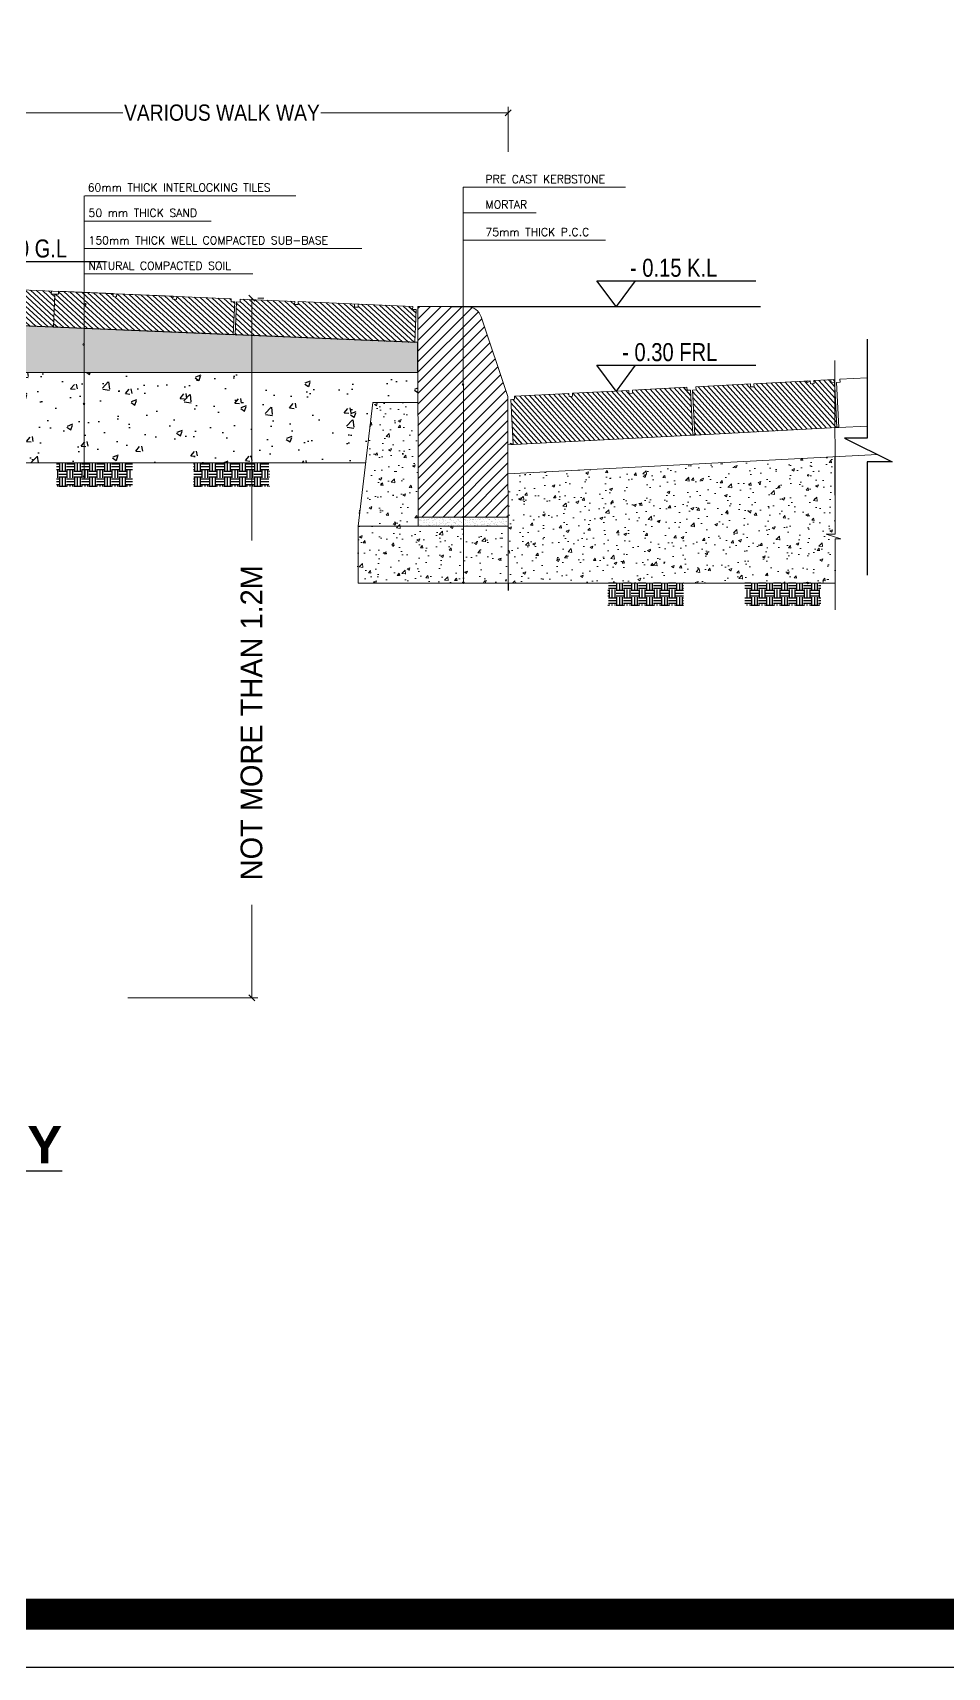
# Model space of a CAD drawing. Header units: centimetres. Extents: x 7997 to 116674, y 1017 to 13844.
# Drawn here: x 113054 to 113816, y 8084 to 9444 of the extents above; entities that cross this region are included whole.
import ezdxf

# ---------------------------------------------------------------- set-up
doc = ezdxf.new("R2010")
doc.units = ezdxf.units.CM
doc.header["$LTSCALE"] = 200
doc.header["$PDMODE"] = 2
for name, color, linetype in [('A_DIM-AXIS', 1, 'Continuous'), ('DIM', 11, 'Continuous'), ('L-LANDSCAPE', 11, 'Continuous'), ('TITEL', 4, 'Continuous')]:
    doc.layers.add(name, color=color, linetype=linetype)
for name, color, linetype, lineweight in [('HA', 251, 'Continuous', 0), ('HAT', 8, 'Continuous', 9), ('HATCH', 8, 'Continuous', 5), ('TEXT', 6, 'Continuous', 18), ('W', 2, 'Continuous', 20), ('WALL', 3, 'Continuous', 25), ('WLL', 6, 'Continuous', 30)]:
    doc.layers.add(name, color=color, linetype=linetype, lineweight=lineweight)
doc.styles.add('ROMANS', font='romans.shx', dxfattribs={"width": 0.8})
doc.styles.add('SANSSERIFBOLD', font='SASB____.pfb', dxfattribs={"height": 0.7})
doc.styles.add('T2', font='')
doc.styles.add('XX-Z6-101$0$Arial-0.8', font='arial.ttf', dxfattribs={"width": 0.8})
doc.styles.get('T2').set_extended_font_data('Elisia')
doc.dimstyles.new('5TH', dxfattribs={"dimtxt": 18, "dimasz": 5, "dimexe": 5, "dimexo": 10, "dimgap": 1, "dimtad": 0, "dimdec": 0, "dimlfac": 0.2, "dimdsep": 46, "dimtxsty": 'T2', "dimblk1": 'OBLIQUE', "dimblk2": 'OBLIQUE', "dimsah": 1, "dimcen": 0.09, "dimclrd": 4, "dimclre": 4, "dimclrt": 11, "dimadec": 0, "dimazin": 0, "dimtfac": 1, "dimtdec": 0, "dimtofl": 0, "dimtmove": 1, "dimatfit": 2, "dimldrblk": 'OPEN30', "dimfxl": 0, "dimtolj": 1, "dimtzin": 0, "dimlwd": 5, "dimlwe": 5, "dimarcsym": 0})
doc.dimstyles.new('NORMAL', dxfattribs={"dimtxt": 18, "dimasz": 5, "dimexe": 5, "dimexo": 5, "dimgap": 1, "dimtad": 0, "dimdec": 0, "dimdsep": 46, "dimtxsty": 'T2', "dimblk1": 'OBLIQUE', "dimblk2": 'OBLIQUE', "dimsah": 1, "dimcen": 0.09, "dimclrd": 4, "dimclre": 4, "dimclrt": 6, "dimadec": 0, "dimazin": 0, "dimtfac": 1, "dimtdec": 0, "dimtofl": 0, "dimtmove": 1, "dimatfit": 2, "dimldrblk": 'OPEN30', "dimfxl": 0, "dimtolj": 1, "dimtzin": 0, "dimlwd": 5, "dimlwe": 5, "dimarcsym": 0})

# ---------------------------------------------------------------- blocks, each defined once
blk = doc.blocks.new('*X1551')
at = {"color": 0}
for p, q in [((-5507.6, 1093.8), (-5500, 1093.8)), ((-5496.9, 1071.9), (-5496.9, 1094.5)), ((-5487.5, 1071.9), (-5487.5, 1094.5)), ((-5478.1, 1071.9), (-5478.1, 1094.5)), ((-5475, 1093.8), (-5450, 1093.8)), ((-5446.9, 1071.9), (-5446.9, 1094.5)), ((-5437.5, 1071.9), (-5437.5, 1094.5)), ((-5428.1, 1071.9), (-5428.1, 1094.5)), ((-5425, 1093.8), (-5400, 1093.8)), ((-5396.9, 1071.9), (-5396.9, 1094.5)), ((-5387.5, 1071.9), (-5387.5, 1094.5)), ((-5378.1, 1071.9), (-5378.1, 1094.5)), ((-5375, 1093.8), (-5350, 1093.8)), ((-5346.9, 1071.9), (-5346.9, 1094.5)), ((-5337.5, 1071.9), (-5337.5, 1094.5)), ((-5328.1, 1071.9), (-5328.1, 1094.5)), ((-5325, 1093.8), (-5300, 1093.8)), ((-5296.9, 1071.9), (-5296.9, 1094.5)), ((-5287.5, 1071.9), (-5287.5, 1094.5)), ((-5278.1, 1071.9), (-5278.1, 1094.5)), ((-5275, 1093.8), (-5254.4, 1093.8)), ((-5050.8, 1093.8), (-5050, 1093.8)), ((-5046.9, 1071.9), (-5046.9, 1094.5)), ((-5037.5, 1071.9), (-5037.5, 1094.5)), ((-5028.1, 1071.9), (-5028.1, 1094.5)), ((-5025, 1093.8), (-5000, 1093.8)), ((-4996.9, 1071.9), (-4996.9, 1094.5)), ((-4987.5, 1071.9), (-4987.5, 1094.5)), ((-4978.1, 1071.9), (-4978.1, 1094.5)), ((-4975, 1093.8), (-4950, 1093.8)), ((-4946.9, 1071.9), (-4946.9, 1094.5)), ((-4937.5, 1071.9), (-4937.5, 1094.5)), ((-4928.1, 1071.9), (-4928.1, 1094.5)), ((-4925, 1093.8), (-4900, 1093.8)), ((-4896.9, 1071.9), (-4896.9, 1094.5)), ((-4887.5, 1071.9), (-4887.5, 1094.5)), ((-4878.1, 1071.9), (-4878.1, 1094.5)), ((-4875, 1093.8), (-4850, 1093.8)), ((-4846.9, 1071.9), (-4846.9, 1094.5)), ((-4837.5, 1071.9), (-4837.5, 1094.5)), ((-4828.1, 1071.9), (-4828.1, 1094.5)), ((-4825, 1093.8), (-4800, 1093.8)), ((-5507.6, 1084.4), (-5500, 1084.4)), ((-5507.6, 1075), (-5500, 1075)), ((-5507.6, 1043.8), (-5500, 1043.8)), ((-5503.1, 1046.9), (-5503.1, 1071.9)), ((-5500, 1068.8), (-5475, 1068.8)), ((-5500, 1059.4), (-5475, 1059.4)), ((-5500, 1050), (-5475, 1050)), ((-5496.9, 1021.9), (-5496.9, 1046.9)), ((-5487.5, 1021.9), (-5487.5, 1046.9)), ((-5478.1, 1021.9), (-5478.1, 1046.9)), ((-5475, 1084.4), (-5450, 1084.4)), ((-5475, 1075), (-5450, 1075)), ((-5475, 1043.8), (-5450, 1043.8)), ((-5471.9, 1046.9), (-5471.9, 1071.9)), ((-5462.5, 1046.9), (-5462.5, 1071.9)), ((-5453.1, 1046.9), (-5453.1, 1071.9)), ((-5450, 1068.8), (-5425, 1068.8)), ((-5450, 1059.4), (-5425, 1059.4)), ((-5450, 1050), (-5425, 1050)), ((-5446.9, 1021.9), (-5446.9, 1046.9)), ((-5437.5, 1021.9), (-5437.5, 1046.9)), ((-5428.1, 1021.9), (-5428.1, 1046.9)), ((-5425, 1084.4), (-5400, 1084.4)), ((-5425, 1075), (-5400, 1075)), ((-5425, 1043.8), (-5400, 1043.8)), ((-5421.9, 1046.9), (-5421.9, 1071.9)), ((-5412.5, 1046.9), (-5412.5, 1071.9)), ((-5403.1, 1046.9), (-5403.1, 1071.9)), ((-5400, 1068.8), (-5375, 1068.8)), ((-5400, 1059.4), (-5375, 1059.4)), ((-5400, 1050), (-5375, 1050)), ((-5396.9, 1021.9), (-5396.9, 1046.9)), ((-5387.5, 1021.9), (-5387.5, 1046.9)), ((-5378.1, 1021.9), (-5378.1, 1046.9)), ((-5375, 1084.4), (-5350, 1084.4)), ((-5375, 1075), (-5350, 1075)), ((-5375, 1043.8), (-5350, 1043.8)), ((-5371.9, 1046.9), (-5371.9, 1071.9)), ((-5362.5, 1046.9), (-5362.5, 1071.9)), ((-5353.1, 1046.9), (-5353.1, 1071.9)), ((-5350, 1068.8), (-5325, 1068.8)), ((-5350, 1059.4), (-5325, 1059.4)), ((-5350, 1050), (-5325, 1050)), ((-5346.9, 1021.9), (-5346.9, 1046.9)), ((-5337.5, 1021.9), (-5337.5, 1046.9)), ((-5328.1, 1021.9), (-5328.1, 1046.9)), ((-5325, 1084.4), (-5300, 1084.4)), ((-5325, 1075), (-5300, 1075)), ((-5325, 1043.8), (-5300, 1043.8)), ((-5321.9, 1046.9), (-5321.9, 1071.9)), ((-5312.5, 1046.9), (-5312.5, 1071.9)), ((-5303.1, 1046.9), (-5303.1, 1071.9)), ((-5300, 1068.8), (-5275, 1068.8)), ((-5300, 1059.4), (-5275, 1059.4)), ((-5300, 1050), (-5275, 1050)), ((-5296.9, 1021.9), (-5296.9, 1046.9)), ((-5287.5, 1021.9), (-5287.5, 1046.9)), ((-5278.1, 1021.9), (-5278.1, 1046.9)), ((-5275, 1084.4), (-5254.4, 1084.4)), ((-5275, 1075), (-5254.4, 1075)), ((-5275, 1043.8), (-5254.4, 1043.8)), ((-5271.9, 1046.9), (-5271.9, 1071.9)), ((-5262.5, 1046.9), (-5262.5, 1071.9)), ((-5050.8, 1084.4), (-5050, 1084.4)), ((-5050.8, 1075), (-5050, 1075)), ((-5050.8, 1043.8), (-5050, 1043.8)), ((-5050, 1068.8), (-5025, 1068.8)), ((-5050, 1059.4), (-5025, 1059.4)), ((-5050, 1050), (-5025, 1050)), ((-5046.9, 1021.9), (-5046.9, 1046.9)), ((-5037.5, 1021.9), (-5037.5, 1046.9)), ((-5028.1, 1021.9), (-5028.1, 1046.9)), ((-5025, 1084.4), (-5000, 1084.4)), ((-5025, 1075), (-5000, 1075)), ((-5025, 1043.8), (-5000, 1043.8)), ((-5021.9, 1046.9), (-5021.9, 1071.9)), ((-5012.5, 1046.9), (-5012.5, 1071.9)), ((-5003.1, 1046.9), (-5003.1, 1071.9)), ((-5000, 1068.8), (-4975, 1068.8)), ((-5000, 1059.4), (-4975, 1059.4)), ((-5000, 1050), (-4975, 1050)), ((-4996.9, 1021.9), (-4996.9, 1046.9)), ((-4987.5, 1021.9), (-4987.5, 1046.9)), ((-4978.1, 1021.9), (-4978.1, 1046.9)), ((-4975, 1084.4), (-4950, 1084.4)), ((-4975, 1075), (-4950, 1075)), ((-4975, 1043.8), (-4950, 1043.8)), ((-4971.9, 1046.9), (-4971.9, 1071.9)), ((-4962.5, 1046.9), (-4962.5, 1071.9)), ((-4953.1, 1046.9), (-4953.1, 1071.9)), ((-4950, 1068.8), (-4925, 1068.8)), ((-4950, 1059.4), (-4925, 1059.4)), ((-4950, 1050), (-4925, 1050)), ((-4946.9, 1021.9), (-4946.9, 1046.9)), ((-4937.5, 1021.9), (-4937.5, 1046.9)), ((-4928.1, 1021.9), (-4928.1, 1046.9)), ((-4925, 1084.4), (-4900, 1084.4)), ((-4925, 1075), (-4900, 1075)), ((-4925, 1043.8), (-4900, 1043.8)), ((-4921.9, 1046.9), (-4921.9, 1071.9)), ((-4912.5, 1046.9), (-4912.5, 1071.9)), ((-4903.1, 1046.9), (-4903.1, 1071.9)), ((-4900, 1068.8), (-4875, 1068.8)), ((-4900, 1059.4), (-4875, 1059.4)), ((-4900, 1050), (-4875, 1050)), ((-4896.9, 1021.9), (-4896.9, 1046.9)), ((-4887.5, 1021.9), (-4887.5, 1046.9)), ((-4878.1, 1021.9), (-4878.1, 1046.9)), ((-4875, 1084.4), (-4850, 1084.4)), ((-4875, 1075), (-4850, 1075)), ((-4875, 1043.8), (-4850, 1043.8)), ((-4871.9, 1046.9), (-4871.9, 1071.9)), ((-4862.5, 1046.9), (-4862.5, 1071.9)), ((-4853.1, 1046.9), (-4853.1, 1071.9)), ((-4850, 1068.8), (-4825, 1068.8)), ((-4850, 1059.4), (-4825, 1059.4)), ((-4850, 1050), (-4825, 1050)), ((-4846.9, 1021.9), (-4846.9, 1046.9)), ((-4837.5, 1021.9), (-4837.5, 1046.9)), ((-4828.1, 1021.9), (-4828.1, 1046.9)), ((-4825, 1084.4), (-4800, 1084.4)), ((-4825, 1075), (-4800, 1075)), ((-4825, 1043.8), (-4800, 1043.8)), ((-4821.9, 1046.9), (-4821.9, 1071.9)), ((-4812.5, 1046.9), (-4812.5, 1071.9)), ((-4803.1, 1046.9), (-4803.1, 1071.9)), ((-4800, 1068.8), (-4797.5, 1068.8)), ((-4800, 1059.4), (-4797.5, 1059.4)), ((-4800, 1050), (-4797.5, 1050)), ((-5507.6, 1034.4), (-5500, 1034.4)), ((-5507.6, 1025), (-5500, 1025)), ((-5503.1, 1018.4), (-5503.1, 1021.9)), ((-5500, 1018.8), (-5475, 1018.8)), ((-5475, 1034.4), (-5450, 1034.4)), ((-5475, 1025), (-5450, 1025)), ((-5471.9, 1018.4), (-5471.9, 1021.9)), ((-5462.5, 1018.4), (-5462.5, 1021.9)), ((-5453.1, 1018.4), (-5453.1, 1021.9)), ((-5450, 1018.8), (-5425, 1018.8)), ((-5425, 1034.4), (-5400, 1034.4)), ((-5425, 1025), (-5400, 1025)), ((-5421.9, 1018.4), (-5421.9, 1021.9)), ((-5412.5, 1018.4), (-5412.5, 1021.9)), ((-5403.1, 1018.4), (-5403.1, 1021.9)), ((-5400, 1018.8), (-5375, 1018.8)), ((-5375, 1034.4), (-5350, 1034.4)), ((-5375, 1025), (-5350, 1025)), ((-5371.9, 1018.4), (-5371.9, 1021.9)), ((-5362.5, 1018.4), (-5362.5, 1021.9)), ((-5353.1, 1018.4), (-5353.1, 1021.9)), ((-5350, 1018.8), (-5325, 1018.8)), ((-5325, 1034.4), (-5300, 1034.4)), ((-5325, 1025), (-5300, 1025)), ((-5321.9, 1018.4), (-5321.9, 1021.9)), ((-5312.5, 1018.4), (-5312.5, 1021.9)), ((-5303.1, 1018.4), (-5303.1, 1021.9)), ((-5300, 1018.8), (-5275, 1018.8)), ((-5275, 1034.4), (-5254.4, 1034.4)), ((-5275, 1025), (-5254.4, 1025)), ((-5271.9, 1018.4), (-5271.9, 1021.9)), ((-5262.5, 1018.4), (-5262.5, 1021.9)), ((-5050.8, 1034.4), (-5050, 1034.4)), ((-5050.8, 1025), (-5050, 1025)), ((-5050, 1018.8), (-5025, 1018.8)), ((-5025, 1034.4), (-5000, 1034.4)), ((-5025, 1025), (-5000, 1025)), ((-5021.9, 1018.4), (-5021.9, 1021.9)), ((-5012.5, 1018.4), (-5012.5, 1021.9)), ((-5003.1, 1018.4), (-5003.1, 1021.9)), ((-5000, 1018.8), (-4975, 1018.8)), ((-4975, 1034.4), (-4950, 1034.4)), ((-4975, 1025), (-4950, 1025)), ((-4971.9, 1018.4), (-4971.9, 1021.9)), ((-4962.5, 1018.4), (-4962.5, 1021.9)), ((-4953.1, 1018.4), (-4953.1, 1021.9)), ((-4950, 1018.8), (-4925, 1018.8)), ((-4925, 1034.4), (-4900, 1034.4)), ((-4925, 1025), (-4900, 1025)), ((-4921.9, 1018.4), (-4921.9, 1021.9)), ((-4912.5, 1018.4), (-4912.5, 1021.9)), ((-4903.1, 1018.4), (-4903.1, 1021.9)), ((-4900, 1018.8), (-4875, 1018.8)), ((-4875, 1034.4), (-4850, 1034.4)), ((-4875, 1025), (-4850, 1025)), ((-4871.9, 1018.4), (-4871.9, 1021.9)), ((-4862.5, 1018.4), (-4862.5, 1021.9)), ((-4853.1, 1018.4), (-4853.1, 1021.9)), ((-4850, 1018.8), (-4825, 1018.8)), ((-4825, 1034.4), (-4800, 1034.4)), ((-4825, 1025), (-4800, 1025)), ((-4821.9, 1018.4), (-4821.9, 1021.9)), ((-4812.5, 1018.4), (-4812.5, 1021.9)), ((-4803.1, 1018.4), (-4803.1, 1021.9)), ((-4800, 1018.8), (-4797.5, 1018.8))]:
    blk.add_line(p, q, dxfattribs=at)
blk = doc.blocks.new('*X1552')
at = {"color": 0}
for p, q in [((-311.2, 3542.4), (-311.2, 3542.4)), ((-307, 3543), (-307, 3543)), ((-306.4, 3547.3), (-306.4, 3547.3)), ((-304.9, 3542.5), (-304.9, 3542.5)), ((-303, 3545.2), (-303, 3545.2)), ((-300.9, 3550.3), (-300.9, 3550.3)), ((-300.5, 3543.8), (-300.5, 3543.8)), ((-295.3, 3549.9), (-295.3, 3549.9)), ((-293, 3543), (-293, 3543)), ((-291.5, 3541.7), (-291.5, 3541.7)), ((-289.6, 3545.3), (-289.6, 3545.3)), ((-285.5, 3545.8), (-285.5, 3545.8)), ((-284, 3542.8), (-284, 3542.8)), ((-281.5, 3547.4), (-281.5, 3547.4)), ((-279, 3546.7), (-279, 3546.7)), ((-278.1, 3545.2), (-278.1, 3545.2)), ((-273.7, 3550.7), (-273.7, 3550.7)), ((-268.9, 3550), (-268.9, 3550)), ((-268.1, 3548.1), (-268.1, 3548.1)), ((-267.4, 3548.7), (-267.4, 3548.7)), ((-263.9, 3548.6), (-263.9, 3548.6)), ((-263.5, 3542.7), (-263.5, 3542.7)), ((-260.5, 3542.3), (-260.5, 3542.3)), ((-257.4, 3549.5), (-257.4, 3549.5)), ((-256.6, 3547.4), (-256.6, 3547.4)), ((-253.2, 3545.3), (-253.2, 3545.3)), ((-252.8, 3551), (-252.8, 3551)), ((-246.6, 3550.9), (-246.6, 3550.9)), ((-242.4, 3551.5), (-242.4, 3551.5)), ((-241.9, 3543.5), (-241.9, 3543.5)), ((-236.4, 3549.3), (-236.4, 3549.3)), ((-235.9, 3552.3), (-235.9, 3552.3)), ((-232.3, 3550.9), (-232.3, 3550.9)), ((-231.7, 3547.5), (-231.7, 3547.5)), ((-228.5, 3542), (-228.5, 3542)), ((-228.3, 3545.3), (-228.3, 3545.3)), ((-227, 3540.7), (-227, 3540.7)), ((-225, 3553.8), (-225, 3553.8)), ((-221, 3543.7), (-221, 3543.7)), ((-220.9, 3554.3), (-220.9, 3554.3)), ((-214.4, 3555.2), (-214.4, 3555.2)), ((-210.7, 3551.6), (-210.7, 3551.6)), ((-206.7, 3547.5), (-206.7, 3547.5)), ((-204.4, 3549.1), (-204.4, 3549.1)), ((-203.4, 3545.4), (-203.4, 3545.4)), ((-202.9, 3547.7), (-202.9, 3547.7)), ((-200.5, 3543.6), (-200.5, 3543.6)), ((-196, 3541.3), (-196, 3541.3)), ((-189.7, 3551.9), (-189.7, 3551.9)), ((-181.8, 3547.6), (-181.8, 3547.6)), ((-178.9, 3554.7), (-178.9, 3554.7)), ((-178.9, 3544.4), (-178.9, 3544.4)), ((-178.5, 3545.4), (-178.5, 3545.4)), ((-171.9, 3548.3), (-171.9, 3548.3)), ((-169.3, 3551.8), (-169.3, 3551.8)), ((-158, 3544.7), (-158, 3544.7)), ((-156.9, 3547.6), (-156.9, 3547.6)), ((-153.5, 3545.5), (-153.5, 3545.5)), ((-153.1, 3542.5), (-153.1, 3542.5)), ((-148.9, 3543.1), (-148.9, 3543.1)), ((-147.9, 3555.4), (-147.9, 3555.4)), ((-147.7, 3552.6), (-147.7, 3552.6)), ((-142.4, 3543.9), (-142.4, 3543.9)), ((-139.9, 3548.1), (-139.9, 3548.1)), ((-138.4, 3546.7), (-138.4, 3546.7)), ((-137.5, 3544.6), (-137.5, 3544.6)), ((-132, 3547.7), (-132, 3547.7)), ((-131.5, 3545.4), (-131.5, 3545.4)), ((-128.6, 3545.5), (-128.6, 3545.5)), ((-127.4, 3545.9), (-127.4, 3545.9)), ((-126.7, 3552.9), (-126.7, 3552.9)), ((-120.9, 3546.8), (-120.9, 3546.8)), ((-115.9, 3555.1), (-115.9, 3555.1)), ((-115.9, 3545.4), (-115.9, 3545.4)), ((-114.4, 3553.7), (-114.4, 3553.7)), ((-110, 3548.2), (-110, 3548.2)), ((-107.4, 3547.4), (-107.4, 3547.4)), ((-107.1, 3547.7), (-107.1, 3547.7)), ((-106.3, 3552.8), (-106.3, 3552.8)), ((-105.8, 3548.7), (-105.8, 3548.7)), ((-103.7, 3545.6), (-103.7, 3545.6)), ((-99.3, 3549.6), (-99.3, 3549.6)), ((-95, 3545.6), (-95, 3545.6)), ((-88.5, 3551), (-88.5, 3551)), ((-84.7, 3553.5), (-84.7, 3553.5)), ((-84.3, 3551.6), (-84.3, 3551.6)), ((-83.4, 3554.4), (-83.4, 3554.4)), ((-82.2, 3547.8), (-82.2, 3547.8)), ((-78.8, 3545.6), (-78.8, 3545.6)), ((-77.8, 3552.4), (-77.8, 3552.4)), ((-75.4, 3547.1), (-75.4, 3547.1)), ((-74.5, 3545.5), (-74.5, 3545.5)), ((-74, 3545.7), (-74, 3545.7)), ((-66.9, 3553.9), (-66.9, 3553.9)), ((-63.7, 3553.8), (-63.7, 3553.8)), ((-62.8, 3554.4), (-62.8, 3554.4)), ((-57.3, 3547.8), (-57.3, 3547.8)), ((-56.2, 3555.3), (-56.2, 3555.3)), ((-53.9, 3545.7), (-53.9, 3545.7)), ((-52.9, 3546.3), (-52.9, 3546.3)), ((-51.4, 3554.1), (-51.4, 3554.1)), ((-49.9, 3552.8), (-49.9, 3552.8)), ((-43.2, 3553.7), (-43.2, 3553.7)), ((-42.9, 3546.4), (-42.9, 3546.4)), ((-32.4, 3547.8), (-32.4, 3547.8)), ((-32, 3546.6), (-32, 3546.6)), ((-29, 3545.7), (-29, 3545.7)), ((-21.6, 3554.5), (-21.6, 3554.5)), ((-18.9, 3553.4), (-18.9, 3553.4)), ((-308.6, 3528.3), (-308.6, 3528.3)), ((-304.4, 3527.1), (-304.4, 3527.1)), ((-299.9, 3527.3), (-299.9, 3527.3)), ((-294.8, 3534.5), (-294.8, 3534.5)), ((-290.9, 3537.5), (-290.9, 3537.5)), ((-284.5, 3535.3), (-284.5, 3535.3)), ((-283.5, 3527.4), (-283.5, 3527.4)), ((-282.3, 3525.5), (-282.3, 3525.5)), ((-278.1, 3526.1), (-278.1, 3526.1)), ((-276.6, 3528), (-276.6, 3528)), ((-275.1, 3526.6), (-275.1, 3526.6)), ((-275, 3527.4), (-275, 3527.4)), ((-273.2, 3535.3), (-273.2, 3535.3)), ((-271.6, 3526.9), (-271.6, 3526.9)), ((-266, 3537.5), (-266, 3537.5)), ((-263, 3527.3), (-263, 3527.3)), ((-260.7, 3528.3), (-260.7, 3528.3)), ((-256.6, 3528.9), (-256.6, 3528.9)), ((-252.5, 3535), (-252.5, 3535)), ((-252.2, 3535.5), (-252.2, 3535.5)), ((-251, 3533.7), (-251, 3533.7)), ((-250.1, 3529.8), (-250.1, 3529.8)), ((-250.1, 3527.4), (-250.1, 3527.4)), ((-244.1, 3527.3), (-244.1, 3527.3)), ((-241.4, 3528), (-241.4, 3528)), ((-241.1, 3537.6), (-241.1, 3537.6)), ((-239.2, 3531.2), (-239.2, 3531.2)), ((-235, 3531.7), (-235, 3531.7)), ((-231.8, 3535.4), (-231.8, 3535.4)), ((-228.5, 3532.6), (-228.5, 3532.6)), ((-225.2, 3527.5), (-225.2, 3527.5)), ((-220.5, 3528.3), (-220.5, 3528.3)), ((-220, 3534.3), (-220, 3534.3)), ((-217.7, 3534), (-217.7, 3534)), ((-216.1, 3537.6), (-216.1, 3537.6)), ((-213.5, 3534.6), (-213.5, 3534.6)), ((-212.1, 3527), (-212.1, 3527)), ((-210.6, 3525.7), (-210.6, 3525.7)), ((-210.2, 3536.2), (-210.2, 3536.2)), ((-207, 3535.4), (-207, 3535.4)), ((-200.3, 3527.5), (-200.3, 3527.5)), ((-200, 3528.2), (-200, 3528.2)), ((-196.1, 3536.9), (-196.1, 3536.9)), ((-192, 3537.4), (-192, 3537.4)), ((-191.2, 3537.6), (-191.2, 3537.6)), ((-189.2, 3536.5), (-189.2, 3536.5)), ((-188, 3534), (-188, 3534)), ((-186.5, 3532.7), (-186.5, 3532.7)), ((-185.5, 3538.3), (-185.5, 3538.3)), ((-179.6, 3526.3), (-179.6, 3526.3)), ((-178.4, 3529), (-178.4, 3529)), ((-175.4, 3527.5), (-175.4, 3527.5)), ((-174.6, 3539.7), (-174.6, 3539.7)), ((-170.4, 3540.2), (-170.4, 3540.2)), ((-168.8, 3536.4), (-168.8, 3536.4)), ((-166.3, 3537.7), (-166.3, 3537.7)), ((-157.5, 3529.3), (-157.5, 3529.3)), ((-155.5, 3533.3), (-155.5, 3533.3)), ((-150.5, 3527.6), (-150.5, 3527.6)), ((-147.6, 3526), (-147.6, 3526)), ((-147.2, 3537.2), (-147.2, 3537.2)), ((-141.4, 3537.7), (-141.4, 3537.7)), ((-137, 3529.2), (-137, 3529.2)), ((-131.5, 3540.3), (-131.5, 3540.3)), ((-126.2, 3537.4), (-126.2, 3537.4)), ((-125.5, 3527.6), (-125.5, 3527.6)), ((-124.1, 3525.6), (-124.1, 3525.6)), ((-123.5, 3533), (-123.5, 3533)), ((-122.2, 3525.5), (-122.2, 3525.5)), ((-122.1, 3531.7), (-122.1, 3531.7)), ((-120, 3526.2), (-120, 3526.2)), ((-116.5, 3537.8), (-116.5, 3537.8)), ((-115.4, 3529.9), (-115.4, 3529.9)), ((-113.5, 3527), (-113.5, 3527)), ((-105.8, 3537.3), (-105.8, 3537.3)), ((-102.6, 3528.4), (-102.6, 3528.4)), ((-100.6, 3527.7), (-100.6, 3527.7)), ((-99.5, 3540.1), (-99.5, 3540.1)), ((-98.4, 3529), (-98.4, 3529)), ((-98, 3538.7), (-98, 3538.7)), ((-97.3, 3525.5), (-97.3, 3525.5)), ((-94.5, 3530.2), (-94.5, 3530.2)), ((-91.9, 3529.9), (-91.9, 3529.9)), ((-91.6, 3537.8), (-91.6, 3537.8)), ((-91, 3532.3), (-91, 3532.3)), ((-84.1, 3538.1), (-84.1, 3538.1)), ((-81.1, 3531.3), (-81.1, 3531.3)), ((-76.9, 3531.8), (-76.9, 3531.8)), ((-75.7, 3527.7), (-75.7, 3527.7)), ((-74, 3530.1), (-74, 3530.1)), ((-72.3, 3525.6), (-72.3, 3525.6)), ((-70.4, 3532.7), (-70.4, 3532.7)), ((-67, 3539.4), (-67, 3539.4)), ((-66.7, 3537.9), (-66.7, 3537.9)), ((-63.2, 3538.4), (-63.2, 3538.4)), ((-59.5, 3534.1), (-59.5, 3534.1)), ((-59, 3532.1), (-59, 3532.1)), ((-57.6, 3530.7), (-57.6, 3530.7)), ((-55.4, 3534.7), (-55.4, 3534.7)), ((-52.4, 3530.9), (-52.4, 3530.9)), ((-50.8, 3527.8), (-50.8, 3527.8)), ((-48.9, 3535.5), (-48.9, 3535.5)), ((-47.4, 3525.6), (-47.4, 3525.6)), ((-42.7, 3538.3), (-42.7, 3538.3)), ((-41.7, 3537.9), (-41.7, 3537.9)), ((-38, 3537), (-38, 3537)), ((-35, 3539.1), (-35, 3539.1)), ((-33.8, 3537.5), (-33.8, 3537.5)), ((-33.5, 3537.7), (-33.5, 3537.7)), ((-31.5, 3531.2), (-31.5, 3531.2)), ((-27.3, 3538.4), (-27.3, 3538.4)), ((-26.5, 3531.4), (-26.5, 3531.4)), ((-25.9, 3527.8), (-25.9, 3527.8)), ((-22.5, 3525.7), (-22.5, 3525.7)), ((-21.1, 3539.1), (-21.1, 3539.1)), ((-16.8, 3538), (-16.8, 3538)), ((-16.5, 3539.8), (-16.5, 3539.8))]:
    blk.add_line(p, q, dxfattribs=at)
blk = doc.blocks.new('_OBLIQUE')
at = {"color": 0, "linetype": 'ByBlock'}
blk.add_line((-0.5, -0.5), (0.5, 0.5), dxfattribs=at)
blk = doc.blocks.new('*D1556')
at = {"layer": 'Defpoints', "color": 0, "transparency": 16777216}
for p in [(113236.9, 9223), (113123.6, 8640.9), (113236.9, 8640.9)]:
    blk.add_point(p, dxfattribs=at)
at = {"layer": 'DIM', "color": 4, "lineweight": 5, "transparency": 16777216}
for p, q in [((113236.9, 9223), (113236.9, 9021.3)), ((113246.9, 9223), (113241.9, 9223)), ((113236.9, 8640.9), (113236.9, 8718.4)), ((113133.6, 8640.9), (113241.9, 8640.9))]:
    blk.add_line(p, q, dxfattribs=at)
at = {"layer": 'DIM', "color": 4, "lineweight": 5, "transparency": 16777216, "xscale": 5, "yscale": 5, "zscale": 5}
for p, rotation in [((113236.9, 9223), 90), ((113236.9, 8640.9), 270)]:
    blk.add_blockref('_OBLIQUE', p, dxfattribs=dict(at, rotation=rotation))
at = {"layer": 'DIM', "color": 11, "transparency": 16777216, "insert": (113236.6, 8869.8), "char_height": 18, "attachment_point": 5, "rotation": 90, "style": 'T2'}
blk.add_mtext('\\A1;NOT MORE THAN 1.2M', dxfattribs=at)
blk = doc.blocks.new('_Open30')
at = {"color": 0, "linetype": 'ByBlock', "lineweight": -2}
for p, q in [((-1, 0.27), (0, 0)), ((0, 0), (-1, -0.27)), ((0, 0), (-1, 0))]:
    blk.add_line(p, q, dxfattribs=at)
blk = doc.blocks.new('*D1557')
at = {"layer": 'Defpoints', "color": 0, "transparency": 16777216}
for p in [(112973.6, 9377.2), (112973.6, 9339.6), (113450.1, 9339.6, 0)]:
    blk.add_point(p, dxfattribs=at)
at = {"layer": 'WALL', "color": 4, "lineweight": 5, "transparency": 16777216}
for p, q in [((112973.6, 9344.6), (112973.6, 9382.2)), ((113450.1, 9344.6), (113450.1, 9382.2)), ((112973.6, 9377.2), (113129.5, 9377.2)), ((113450.1, 9377.2), (113294.3, 9377.2))]:
    blk.add_line(p, q, dxfattribs=at)
at = {"layer": 'WALL', "color": 4, "lineweight": 5, "transparency": 16777216, "xscale": 5, "yscale": 5, "zscale": 5, "rotation": 180}
blk.add_blockref('_OBLIQUE', (112973.6, 9377.2), dxfattribs=at)
at = {"layer": 'WALL', "color": 4, "lineweight": 5, "transparency": 16777216, "xscale": 5, "yscale": 5, "zscale": 5}
blk.add_blockref('_OBLIQUE', (113450.1, 9377.2), dxfattribs=at)
at = {"layer": 'WALL', "color": 6, "transparency": 16777216, "insert": (113211.9, 9377.2), "char_height": 18, "attachment_point": 5, "style": 'T2'}
blk.add_mtext('\\A1;{\\fArial|b0|i0|c0|p34;\\H0.75x;\\W0.85;\\C11;VARIOUS WALK WAY}', dxfattribs=at)
blk = doc.blocks.new('08-TITLE SHEET-selattin', base_point=(45714.81, -203081.37))
at = {"color": 0}
blk.add_lwpolyline([(51244.81, -203081.37), (45714.81, -203081.37), (45714.81, -206921.37), (51244.81, -206921.37)], close=True, dxfattribs=at)
at = {"color": 0, "linetype": 'ByBlock', "const_width": 17.04}
blk.add_lwpolyline([(45744.29, -206891.89), (51215.34, -206891.89), (51215.34, -203110.84), (45744.29, -203110.84)], close=True, dxfattribs=at)
at = {"layer": 'HA', "ltscale": 1.2}
blk.add_lwpolyline([(45714.81, -203081.37), (51244.81, -203081.37), (51244.81, -206921.37), (45714.81, -206921.37)], close=True, dxfattribs=at)

msp = doc.modelspace()

# ---------------------------------------------------------------- hatches: boundary and pattern name
at = {"layer": 'A_DIM-AXIS'}
h = msp.add_hatch(dxfattribs=at)
h.set_pattern_fill('ANSI31', color=253, angle=92.4538112, style=0)
h.set_pattern_definition([(137.45381124, (-201358.6674, -1226347.1578), (-2.146885283, -2.339125602), [])])
h.paths.add_polyline_path([(112982.5992, 9202.6727), (112983.8817, 9232.6009), (113021.6073, 9230.9842), (113021.5004, 9228.4902), (113024.4933, 9228.3619), (113024.6001, 9230.8559), (113069.9912, 9228.9108), (113069.8843, 9226.4168), (113072.8771, 9226.2885), (113071.7015, 9198.8544)])
h = msp.add_hatch(dxfattribs=at)
h.set_pattern_fill('ANSI31', color=253, angle=92.4538112, style=0)
h.set_pattern_definition([(137.45381124, (-201508.3082, -1226353.5704), (-2.146885283, -2.339125602), [])])
h.paths.add_polyline_path([(113072.8771, 9226.2885), (113075.8699, 9226.1603), (113075.9768, 9228.6543), (113121.3678, 9226.7091), (113121.261, 9224.2151), (113124.2538, 9224.0869), (113124.3607, 9226.5809), (113171.2481, 9224.5716), (113171.1412, 9222.0776), (113174.134, 9221.9493), (113174.2409, 9224.4433), (113219.6319, 9222.4982), (113219.5251, 9220.0042), (113222.5179, 9219.8759), (113221.3422, 9192.4418), (113071.7015, 9198.8544)])
h = msp.add_hatch(dxfattribs=at)
h.set_pattern_fill('ANSI31', color=253, angle=92.4538112, style=0)
h.set_pattern_definition([(137.45381124, (-201659.4454, -1226360.047), (-2.146885283, -2.339125602), [])])
h.paths.add_polyline_path([(113224.0143, 9219.8118), (113227.0071, 9219.6835), (113227.114, 9222.1776), (113272.505, 9220.2324), (113272.3981, 9217.7384), (113275.391, 9217.6101), (113275.4978, 9220.1041), (113322.3853, 9218.0949), (113322.2784, 9215.6009), (113325.2712, 9215.4726), (113325.3781, 9217.9666), (113370.7691, 9216.0215), (113370.6622, 9213.5274), (113373.6551, 9213.3992), (113372.4794, 9185.9651), (113222.8386, 9192.3776)])
h = msp.add_hatch(dxfattribs=at)
h.set_pattern_fill('ANSI31', color=253, scale=50, style=0)
h.set_pattern_definition([(45, (91039.7204, -8781.118), (-4.4194174, 4.4194174), [])])
edge = h.paths.add_edge_path()
edge.add_line((113412.8535, 9040.9207), (113450.016, 9040.9207))
edge.add_line((113450.016, 9040.9207), (113449.8648, 9141.0316))
edge.add_line((113449.8648, 9141.0316), (113427.7466, 9207.3862))
edge.add_arc((113415.9056, 9203.4392), 12.4815, 18.4349488, 90)
edge.add_line((113415.9056, 9215.9207), (113412.7082, 9215.9207))
edge.add_line((113412.7082, 9215.9207), (113412.7614, 9151.7799))
edge.add_arc((113412.5916, 9151.1471), 0.6553, -74.8801685, 74.9753243, ccw=False)
edge.add_line((113412.7625, 9150.5145), (113412.8535, 9040.9207))
edge = h.paths.add_edge_path()
edge.add_line((113375.2049, 9040.9207), (113412.8535, 9040.9207))
edge.add_line((113412.8535, 9040.9207), (113412.7625, 9150.5145))
edge.add_arc((113412.5916, 9151.1471), 0.6553, 74.9753243, 285.1198315, ccw=False)
edge.add_line((113412.7614, 9151.7799), (113412.7082, 9215.9207))
edge.add_line((113412.7082, 9215.9207), (113374.9757, 9215.9207))
edge.add_line((113374.9757, 9215.9207), (113375.2049, 9040.9207))
h = msp.add_hatch(dxfattribs=at)
h.set_pattern_fill('ANSI31', color=253, scale=25, angle=87.0076715, style=0)
h.set_pattern_definition([(132.007672, (90133.5884, -7629.3322), (-2.3220476, -2.09134407), [])])
h.paths.add_polyline_path([(113721.7852, 9155.232), (113704.64, 9154.3358), (113704.7703, 9151.8429), (113701.7789, 9151.6865), (113701.6486, 9154.1794), (113699.0415, 9154.0431), (113699.5191, 9144.9072, -0.429594698), (113700.2418, 9144.2897, -0.429594698), (113699.5874, 9143.6002), (113701.1296, 9114.0977), (113723.8733, 9115.2866)])
h.paths.add_polyline_path([(113699.5874, 9143.6002, -0.398997914), (113698.933, 9144.2213, -0.398997914), (113699.5191, 9144.9072), (113699.0415, 9154.0431), (113654.7821, 9151.7295), (113654.9124, 9149.2367), (113651.9209, 9149.0803), (113651.7906, 9151.5732), (113606.4198, 9149.2015), (113606.5502, 9146.7086), (113603.5587, 9146.5522), (113605.5165, 9109.0996), (113701.1296, 9114.0977)])
h.paths.add_polyline_path([(113602.0629, 9146.474), (113599.0715, 9146.3176), (113598.9412, 9148.8105), (113580.5437, 9147.8488), (113553.5704, 9146.4389), (113553.7007, 9143.946), (113550.7092, 9143.7896), (113550.5789, 9146.2825), (113503.7124, 9143.8326), (113503.8428, 9141.3397), (113500.8513, 9141.1833), (113500.721, 9143.6762), (113455.3502, 9141.3045), (113455.4805, 9138.8116), (113452.4891, 9138.6553), (113454.4468, 9101.2027), (113604.0207, 9109.0215)])
at = {"layer": 'HAT'}
h = msp.add_hatch(dxfattribs=at)
h.set_pattern_fill('AR-SAND', color=256, scale=0.1)
h.set_pattern_definition([(37.5, (-254050.219, -1210823.356), (-0.16000313, 4.894132373), [0, -3.8608, 0, -4.318, 0, -4.1275]), (7.5, (-254050.219, -1210823.356), (4.49523283, 7.168251006), [0, -2.0828, 0, -3.4798, 0, -1.3335]), (327.5, (-254053.343, -1210823.356), (7.909923702, 0.014371847), [0, -1.27, 0, -4.572, 0, -5.969]), (317.5, (-254053.343, -1210823.356), (7.635564525, 2.229293233), [0, -0.635, 0, -2.9972, 0, -3.429])])
h.paths.add_polyline_path([(112982.2413, 9161.002), (112982.5992, 9202.6727), (113374.9757, 9185.9651), (113374.9757, 9161.002)])
at = {"layer": 'HATCH'}
h = msp.add_hatch(dxfattribs=at)
h.set_pattern_fill('AR-CONC', color=8, scale=3.328402, style=0)
h.set_pattern_definition([(50, (58109.265, 2396.766), (23.873305, -2.0886435), [2.496302, -27.45932]), (355, (58109.265, 2396.766), (-4.618203, 25.035981), [1.997041, -21.967456]), (100.4514, (58111.254, 2396.592), (19.25512, 22.947322), [2.12153, -23.336831]), (46.1842, (58109.265, 2403.423), (35.522076, -5.509139), [3.744453, -41.18898]), (96.6356, (58112.225, 2402.964), (31.109336, 32.422562), [3.182295, -35.00524]), (351.1842, (58109.265, 2403.423), (31.10931, 32.422587), [2.995562, -32.951183]), (21, (58112.593, 2401.76), (19.8674685, -13.400777), [2.496302, -27.45932]), (326, (58112.593, 2401.76), (8.098513, 24.135911), [1.997041, -21.967456]), (71.4514, (58114.249, 2400.642), (27.96599, 10.735113), [2.12153, -23.336831]), (37.5, (58109.265, 2396.7665), (0.4047289, 11.0800469), [0, -21.7011834, 0, -22.300296, 0, -22.0506657]), (7.5, (58109.265, 2396.766), (8.7560127, 13.1276088), [0, -12.714497, 0, -21.201923, 0, -8.404216]), (327.5, (58101.8425, 2396.7665), (17.7677586, -0.7507169), [0, -8.321006, 0, -25.9615385, 0, -34.4489645]), (317.5, (58098.514, 2396.766), (19.4107823, 3.3318966), [0, -10.8173077, 0, -17.2411243, 0, -24.4637574])])
h.paths.add_polyline_path([(113324.6017, 9033.686), (113374.5278, 9033.686), (113374.9757, 9136.039), (113337.5312, 9136.039)])
edge = h.paths.add_edge_path()
edge.add_line((113324.6017, 9033.686), (113324.6017, 8986.2563))
edge.add_line((113324.6017, 8986.2563), (113449.4168, 8986.2563))
edge.add_line((113449.4168, 8986.2563), (113449.3452, 9033.686))
edge.add_line((113449.3452, 9033.686), (113412.1612, 9033.686))
edge.add_line((113412.1612, 9033.686), (113412.1776, 9013.9124))
edge.add_arc((113412.1436, 9013.258), 0.6553, 0, 87.0266489, ccw=False)
edge.add_arc((113412.1436, 9013.258), 0.6553, -180, 0, ccw=False)
edge.add_arc((113412.1436, 9013.258), 0.6553, 87.0266489, 180, ccw=False)
edge.add_line((113412.1776, 9013.9124), (113412.1612, 9033.686))
edge.add_line((113412.1612, 9033.686), (113324.6017, 9033.686))
h = msp.add_hatch(dxfattribs=at)
h.set_pattern_fill('AR-CONC', color=8, scale=3.328402, style=0)
h.set_pattern_definition([(50, (58109.983, 2398.784), (23.873305, -2.0886435), [2.496302, -27.45932]), (355, (58109.983, 2398.784), (-4.618203, 25.035981), [1.997041, -21.967456]), (100.4514, (58111.973, 2398.61), (19.25512, 22.947322), [2.12153, -23.336831]), (46.1842, (58109.983, 2405.44), (35.522076, -5.509139), [3.744453, -41.18898]), (96.6356, (58112.944, 2404.982), (31.109336, 32.422562), [3.182295, -35.00524]), (351.1842, (58109.983, 2405.44), (31.10931, 32.422587), [2.995562, -32.951183]), (21, (58113.312, 2403.777), (19.8674685, -13.400777), [2.496302, -27.45932]), (326, (58113.312, 2403.777), (8.098513, 24.135911), [1.997041, -21.967456]), (71.4514, (58114.967, 2402.66), (27.96599, 10.735113), [2.12153, -23.336831]), (37.5, (58109.983, 2398.784), (0.4047289, 11.0800469), [0, -21.7011834, 0, -22.300296, 0, -22.0506657]), (7.5, (58109.983, 2398.784), (8.7560127, 13.1276088), [0, -12.714497, 0, -21.201923, 0, -8.404216]), (327.5, (58102.561, 2398.784), (17.7677586, -0.7507169), [0, -8.321006, 0, -25.9615385, 0, -34.4489645]), (317.5, (58099.233, 2398.784), (19.4107823, 3.3318966), [0, -10.8173077, 0, -17.2411243, 0, -24.4637574])])
edge = h.paths.add_edge_path()
edge.add_line((113686.6001, 8986.002), (113684.2616, 9061.5246))
edge.add_arc((113684.2958, 9062.179), 0.6553, 92.9924142, 267.0075858, ccw=False)
edge.add_line((113684.2616, 9062.8333), (113684.2169, 9089.0168))
edge.add_line((113684.2169, 9089.0168), (113450.7288, 9076.8116))
edge.add_line((113450.7288, 9076.8116), (113450.1354, 8986.002))
edge.add_line((113450.1354, 8986.002), (113686.6001, 8986.002))
edge = h.paths.add_edge_path()
edge.add_line((113686.6001, 8986.002), (113722.426, 8986.002))
edge.add_line((113722.426, 8986.002), (113722.3491, 9050.0931))
edge.add_line((113722.3491, 9050.0931), (113726.9634, 9050.0931))
edge.add_line((113726.9634, 9050.0931), (113714.8585, 9053.7975))
edge.add_line((113714.8585, 9053.7975), (113722.426, 9053.7975))
edge.add_line((113722.426, 9053.7975), (113722.2818, 9091.0066))
edge.add_line((113722.2818, 9091.0066), (113684.2169, 9089.0168))
edge.add_line((113684.2169, 9089.0168), (113684.2616, 9062.8333))
edge.add_arc((113684.2958, 9062.179), 0.6553, 267.0075858, 452.9924142, ccw=False)
edge.add_line((113684.2616, 9061.5246), (113686.6001, 8986.002))
at = {"layer": 'WLL', "linetype": 'Continuous'}
h = msp.add_hatch(dxfattribs=at)
h.set_pattern_fill('AR-CONC', color=8, scale=0.25)
h.set_pattern_definition([(50, (-254050.22, -1210823.356), (45.5461672, -3.9847714), [4.7625, -52.3875]), (355, (-254050.22, -1210823.356), (-8.8108554, 47.7642113), [3.81, -41.910146]), (100.4514447, (-254046.423, -1210823.69), (36.7353118, 43.779438), [4.0475022, -44.5225611]), (46.1842, (-254050.22, -1210810.656), (67.7697602, -10.510582), [7.14375, -78.58125]), (96.6355576, (-254044.57, -1210811.53), (59.3510335, 61.856531), [6.0712558, -66.783902]), (351.184151, (-254050.22, -1210810.656), (59.3510335, 61.856531), [5.7149918, -62.864933]), (21, (-254043.87, -1210813.83), (37.9035978, -25.5662995), [4.7625, -52.3875]), (326, (-254043.87, -1210813.83), (15.4505071, 46.0469915), [3.81, -41.91]), (71.451445, (-254040.71, -1210815.96), (53.3541048, 20.4806922), [4.0475022, -44.5224844]), (37.5, (-254050.219, -1210823.356), (0.77215081, 21.13875972), [0, -41.402, 0, -42.545, 0, -42.06875]), (7.5, (-254050.219, -1210823.356), (16.70491563, 25.0451437), [0, -24.257, 0, -40.4495, 0, -16.03375]), (327.5, (-254064.38, -1210823.356), (33.8976488, -1.432186), [0, -15.875, 0, -49.53, 0, -65.7225]), (317.5, (-254070.73, -1210823.356), (37.03229535, 6.35662276), [0, -20.6375, 0, -32.893, 0, -46.6725])])
h.paths.add_polyline_path([(113309.5482, 9119.2207), (113309.5482, 9137.6207), (113321.5482, 9137.6207), (113321.5482, 9119.2207)], flags=24)
h.paths.add_polyline_path([(112982.2413, 9086.113), (112982.2413, 9161.002), (113375.0572, 9161.002), (113375.0942, 9136.039), (113337.5312, 9136.039), (113331.5897, 9086.113)])

# ---------------------------------------------------------------- linework, layer by layer
at = {"linetype": 'Continuous'}
msp.add_lwpolyline([(108378.9784, 8084.0841), (116673.9784, 8084.0841), (116673.9784, 13844.0841), (108378.9784, 13844.0841)], close=True, dxfattribs=at)
at = {"layer": 'A_DIM-AXIS', "color": 253}
msp.add_line((113454.4468, 9101.2027), (113451.9062, 9101.9863), dxfattribs=at)
at = {"layer": 'HAT'}
for p, q in [((113412.8964, 8986.7799), (113412.6258, 9315.1527)), ((113547.8856, 9315.1527), (113412.6258, 9315.1527)), ((113097.1373, 9073.0548), (113097.1373, 9308.2185)), ((113273.4574, 9308.2185), (113097.8644, 9308.2185)), ((113202.9928, 9287.1071), (113097.8644, 9287.1071)), ((113473.5075, 9294.0412), (113413.3528, 9294.0412)), ((113328.4885, 9264.2363), (113097.8644, 9264.2363)), ((113531.1622, 9271.1705), (113413.3528, 9271.1705)), ((113237.6318, 9243.1248), (113097.8644, 9243.1248)), ((113722.1554, 9171.1911), (113722.426, 9040.8615)), ((113722.2005, 9091.0024), (113722.426, 9026.5256)), ((113714.8585, 9026.5256), (113726.9634, 9022.8213)), ((113722.426, 9026.5256), (113714.8585, 9026.5256)), ((113722.3491, 9022.8213), (113722.3491, 8963.6413)), ((113726.9634, 9022.8213), (113722.3491, 9022.8213))]:
    msp.add_line(p, q, dxfattribs=at)
for centre in [(113098.2526, 9217.8879), (113096.8201, 9184.4584), (113412.5916, 9151.1471), (113412.5916, 9151.1471), (113699.1057, 9153.4712), (113097.1373, 9135.0181), (113097.1373, 9074.5763), (113699.8712, 9075.5084), (113412.9311, 9040.9207), (113412.8622, 8986.3877), (113412.8622, 8986.3877), (113699.6855, 8986.002)]:
    msp.add_circle(centre, 0.6553, dxfattribs=at)
at = {"layer": 'L-LANDSCAPE'}
for p, q in [((113403.2323, 9215.9207), (113660.263, 9215.9207)), ((113725.369, 9115.3648), (113723.8733, 9115.2866)), ((113605.5165, 9109.0996), (113604.0207, 9109.0215))]:
    msp.add_line(p, q, dxfattribs=at)
for points in [[(112982.9533, 9253.4505), (113115.1137, 9253.4505)], [(113540.0887, 9215.9207), (113524.0917, 9237.416), (113555.8288, 9237.416), (113540.0887, 9215.9207)], [(113524.0917, 9237.416), (113656.2522, 9237.416)], [(113748.8772, 9188.976), (113748.8772, 9106.4396), (113730.0272, 9106.4396), (113769.8403, 9086.8066), (113748.9416, 9086.8066), (113748.9416, 8992.4972)], [(113540.0887, 9145.7341), (113524.0917, 9167.2295), (113555.8288, 9167.2295), (113540.0887, 9145.7341)], [(113524.0917, 9167.2295), (113656.2522, 9167.2295)]]:
    msp.add_lwpolyline(points, dxfattribs=at)
at = {"layer": 'W', "color": 6}
for p, q in [((112983.8817, 9232.6009), (113219.6319, 9222.4982)), ((113069.8843, 9226.4168), (113069.9912, 9228.9108)), ((113069.8843, 9226.4168), (113072.8771, 9226.2885)), ((113072.8771, 9226.2885), (113071.7015, 9198.8544)), ((113072.8771, 9226.2885), (113071.7015, 9198.8544)), ((113072.8771, 9226.2885), (113075.8699, 9226.1603)), ((113075.8699, 9226.1603), (113075.9768, 9228.6543)), ((113075.9768, 9228.6543), (113121.3678, 9226.7091)), ((113121.261, 9224.2151), (113121.3678, 9226.7091)), ((113121.261, 9224.2151), (113124.2538, 9224.0869)), ((113124.2538, 9224.0869), (113124.3607, 9226.5809)), ((113124.3607, 9226.5809), (113171.2481, 9224.5716)), ((113171.1412, 9222.0776), (113171.2481, 9224.5716)), ((113171.1412, 9222.0776), (113174.134, 9221.9493)), ((113174.134, 9221.9493), (113174.2409, 9224.4433)), ((113219.5251, 9220.0042), (113219.6319, 9222.4982)), ((113219.5251, 9220.0042), (113219.6319, 9222.4982)), ((113219.5251, 9220.0042), (113222.5179, 9219.8759)), ((113219.5251, 9220.0042), (113222.5179, 9219.8759)), ((113222.5179, 9219.8759), (113221.3422, 9192.4418)), ((113222.5179, 9219.8759), (113221.3422, 9192.4418)), ((113224.0143, 9219.8118), (113222.8386, 9192.3776)), ((113224.0143, 9219.8118), (113227.0071, 9219.6835)), ((113227.0071, 9219.6835), (113227.114, 9222.1776)), ((113227.114, 9222.1776), (113272.505, 9220.2324)), ((113272.3981, 9217.7384), (113272.505, 9220.2324)), ((113275.391, 9217.6101), (113275.4978, 9220.1041)), ((113275.4978, 9220.1041), (113370.7691, 9216.0215)), ((113272.3981, 9217.7384), (113275.391, 9217.6101)), ((113322.2784, 9215.6009), (113322.3853, 9218.0949)), ((113322.2784, 9215.6009), (113325.2712, 9215.4726)), ((113325.2712, 9215.4726), (113325.3781, 9217.9666)), ((113325.3781, 9217.9666), (113370.7691, 9216.0215)), ((113370.6622, 9213.5274), (113370.7691, 9216.0215)), ((113370.6622, 9213.5274), (113373.6551, 9213.3992)), ((113373.6551, 9213.3992), (113372.4794, 9185.9651)), ((113375.2464, 9033.4318), (113374.9757, 9215.9207)), ((113415.9056, 9215.9207), (113374.9757, 9215.9207)), ((113449.8648, 9141.0316), (113427.7466, 9207.3862)), ((112982.5992, 9202.6727), (113221.3422, 9192.4418)), ((113222.8386, 9192.3776), (113374.9757, 9185.9651)), ((112982.2413, 9161.002), (113374.9757, 9161.002)), ((113651.7906, 9151.5732), (113606.4198, 9149.2015)), ((113651.9209, 9149.0803), (113651.7906, 9151.5732)), ((113701.6486, 9154.1794), (113654.7821, 9151.7295)), ((113654.9124, 9149.2367), (113654.7821, 9151.7295)), ((113701.7789, 9151.6865), (113701.6486, 9154.1794)), ((113704.7703, 9151.8429), (113701.7789, 9151.6865)), ((113721.7852, 9155.232), (113704.64, 9154.3358)), ((113704.7703, 9151.8429), (113704.64, 9154.3358)), ((113718.924, 9152.5828), (113718.7937, 9155.0757)), ((113721.9155, 9152.7391), (113718.924, 9152.5828)), ((113723.8733, 9115.2866), (113721.7852, 9155.232)), ((113721.9155, 9152.7391), (113723.8733, 9115.2866)), ((113726.4027, 9152.9737), (113723.4112, 9152.8173)), ((113723.4112, 9152.8173), (113725.369, 9115.3648)), ((113748.8772, 9156.6482), (113726.2724, 9155.4666)), ((113726.4027, 9152.9737), (113726.2724, 9155.4666)), ((113450.1354, 8986.002), (113449.8648, 9141.0316)), ((113455.4805, 9138.8116), (113452.4891, 9138.6553)), ((113452.4891, 9138.6553), (113454.4468, 9101.2027)), ((113500.721, 9143.6762), (113455.3502, 9141.3045)), ((113455.4805, 9138.8116), (113455.3502, 9141.3045)), ((113500.8513, 9141.1833), (113500.721, 9143.6762)), ((113503.8428, 9141.3397), (113500.8513, 9141.1833)), ((113550.5789, 9146.2825), (113503.7124, 9143.8326)), ((113503.8428, 9141.3397), (113503.7124, 9143.8326)), ((113550.7092, 9143.7896), (113550.5789, 9146.2825)), ((113553.7007, 9143.946), (113550.7092, 9143.7896)), ((113598.9412, 9148.8105), (113553.5704, 9146.4389)), ((113553.7007, 9143.946), (113553.5704, 9146.4389)), ((113599.0715, 9146.3176), (113598.9412, 9148.8105)), ((113602.0629, 9146.474), (113599.0715, 9146.3176)), ((113602.0629, 9146.474), (113604.0207, 9109.0215)), ((113606.5502, 9146.7086), (113603.5587, 9146.5522)), ((113603.5587, 9146.5522), (113605.5165, 9109.0996)), ((113606.5502, 9146.7086), (113606.4198, 9149.2015)), ((113654.9124, 9149.2367), (113651.9209, 9149.0803)), ((113337.5312, 9136.039), (113325.3203, 9033.4318)), ((113337.5312, 9136.039), (113374.9757, 9136.039)), ((113723.8733, 9115.2866), (113605.5165, 9109.0996)), ((113748.8772, 9116.5936), (113725.369, 9115.3648)), ((113604.0207, 9109.0215), (113450.1287, 9100.977)), ((112982.2413, 9086.113), (113331.5897, 9086.113)), ((113757.5814, 9092.8518), (113449.9769, 9076.7723)), ((113450.1354, 9033.4318), (113325.3203, 9033.4318)), ((113325.3203, 9033.4318), (113325.3203, 8986.002)), ((113450.1354, 9040.9207), (113375.2464, 9040.9207)), ((113450.1354, 8986.002), (113325.3203, 8986.002)), ((113722.426, 8986.002), (113450.1354, 8986.002))]:
    msp.add_line(p, q, dxfattribs=at)
msp.add_arc((113415.9056, 9203.4392), 12.4815, 18.4349488, 90, dxfattribs=at)
at = {"layer": 'WLL', "color": 8, "linetype": 'Continuous'}
for p, q in [((113374.9757, 9185.9651), (112982.5992, 9202.6727)), ((113374.9757, 9162.0718), (113374.9757, 9185.9651)), ((113450.1354, 8986.002), (113450.1354, 8979.6553))]:
    msp.add_line(p, q, dxfattribs=at)

# ---------------------------------------------------------------- block references
at = {"layer": 'DIM', "color": 0, "linetype": 'Continuous', "xscale": 1.5, "yscale": 1.5, "zscale": 1.5}
msp.add_blockref('08-TITLE SHEET-selattin', (108378.9784, 13844.0841), dxfattribs=at)
at = {"layer": 'WLL', "color": 8, "linetype": 'Continuous', "yscale": 0.2496301775209986, "zscale": 0.2496301775209986}
for name, p, xscale in [('*X1551', (114449.1225, 8812.1276), 0.2496301775209986), ('*X1552', (113453.2136, 8153.6328), 0.2496301775209986), ('*X1551', (112335.4767, 8712.969), -0.2496301775209986)]:
    msp.add_blockref(name, p, dxfattribs=dict(at, xscale=xscale))

# ---------------------------------------------------------------- texts
at = {"layer": 'TEXT', "style": 'ROMANS'}
for s, height, p in [('60mm THICK INTERLOCKING TILES', 6.656805, (113100.1231, 9311.6909)), ('PRE CAST KERBSTONE', 6.656805, (113431.2417, 9318.6251)), ('MORTAR', 6.6568, (113431.2417, 9297.5136)), ('50 mm THICK SAND', 6.656805, (113100.8029, 9290.5795)), ('150mm THICK WELL COMPACTED SUB-BASE', 6.656805, (113100.8029, 9267.7087)), ('75mm THICK P.C.C', 6.656805, (113431.2417, 9274.6429)), ('NATURAL COMPACTED SOIL', 6.656805, (113100.8029, 9246.5973))]:
    msp.add_text(s, height=height, dxfattribs=at).set_placement(p)
at = {"layer": 'TEXT', "style": 'XX-Z6-101$0$Arial-0.8', "width": 0.8}
for s, p in [('%%P 0.00 G.L', (113004.8635, 9256.7872)), ('- 0.15 K.L', (113551.5846, 9240.7527)), ('- 0.30 FRL', (113545.077, 9170.5662))]:
    msp.add_text(s, height=15, dxfattribs=at).set_placement(p)
at = {"layer": 'TITEL', "style": 'SANSSERIFBOLD'}
msp.add_text('%%USECTION  Y-Y', height=31.25, dxfattribs=at).set_placement((112787.8939, 8503.2027, 0.033))

# ---------------------------------------------------------------- dimensions: what is measured, and where the dimension line sits
at = {"layer": 'DIM'}
dim = msp.add_linear_dim(base=(113236.943, 8640.9273, -0.1423), p1=(113236.943, 9223.0431, -0.1423), p2=(113123.6053, 8640.9273, -0.1423), angle=90, text='NOT MORE THAN 1.2M', dimstyle='5TH', dxfattribs=at)
dim.commit()
dim.dimension.update_dxf_attribs({"geometry": '*D1556', "text_midpoint": (113236.6381, 8869.8293, -0.1423), "dimtype": 160})
at = {"layer": 'WALL'}
dim = msp.add_linear_dim(base=(112973.5827, 9377.1833, -0.0398), p1=(113450.1287, 9339.5871), p2=(112973.5827, 9339.5871, -0.0398), angle=180, text='{\\fArial|b0|i0|c0|p34;\\H0.75x;\\W0.85;\\C11;VARIOUS WALK WAY}', dimstyle='NORMAL', dxfattribs=at)
dim.commit()
dim.dimension.update_dxf_attribs({"geometry": '*D1557', "text_midpoint": (113211.8557, 9377.1833, -0.0398)})

doc.saveas('drawing.dxf')
